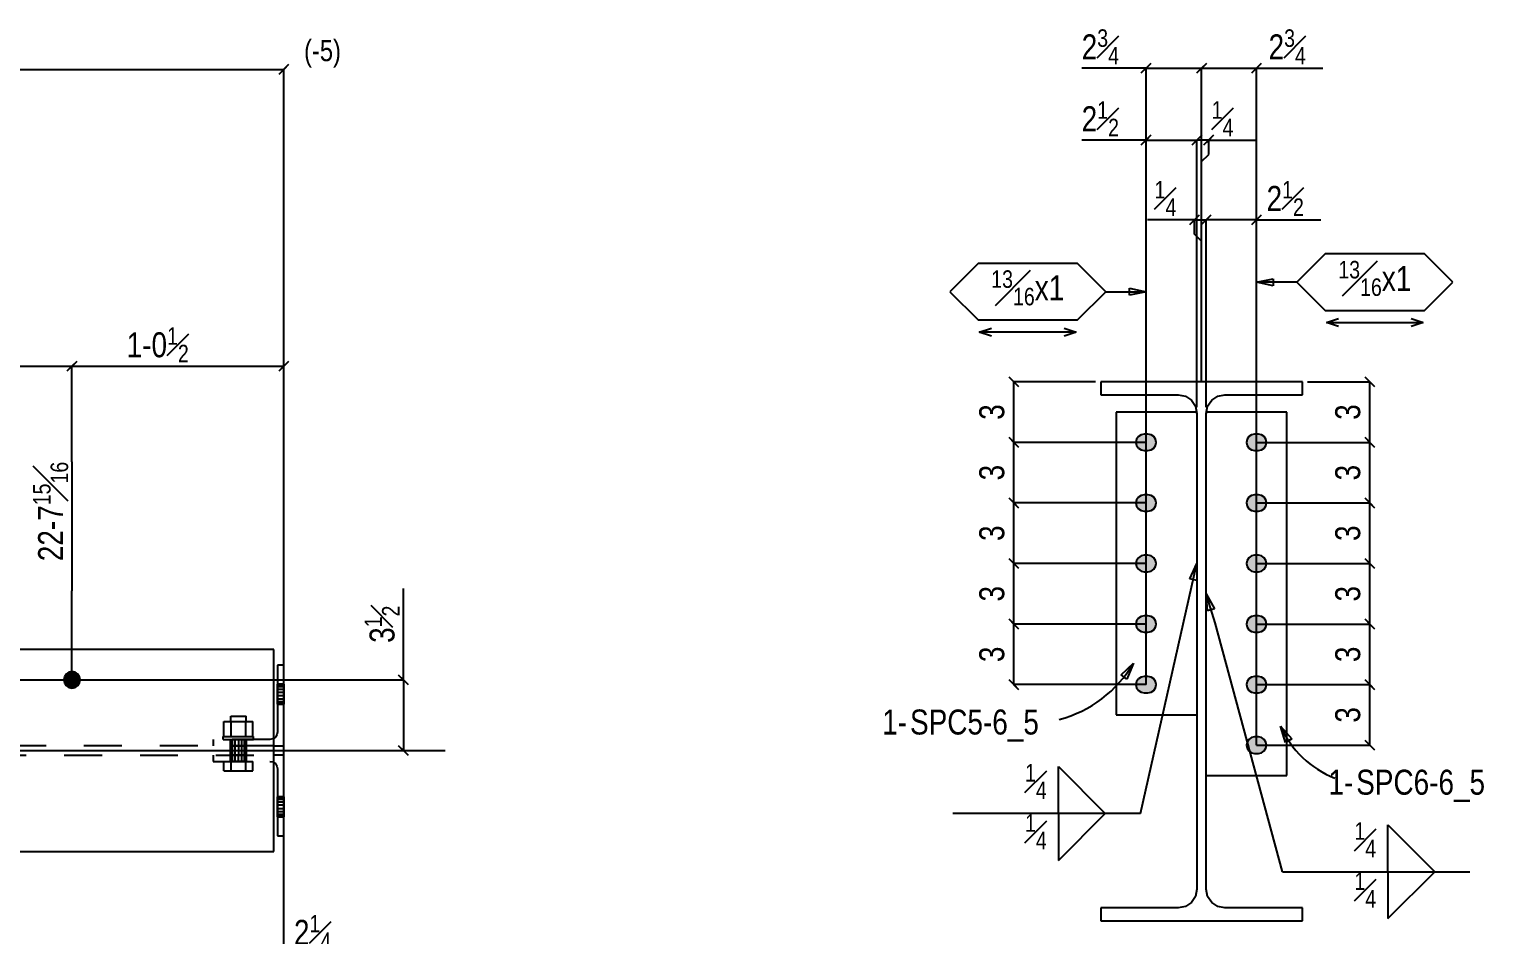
# Model space of a CAD drawing. Extents: x -19 to 172, y -89 to 62.
# Drawn here: x 93.4 to 165.5, y 16.6 to 61.5 of the extents above; entities that cross this region are included whole.
import ezdxf
from ezdxf.enums import TextEntityAlignment as Align

# ---------------------------------------------------------------- set-up
doc = ezdxf.new("R2010")
doc.units = 0
doc.header["$LTSCALE"] = 94.041302
doc.header["$MEASUREMENT"] = 0
doc.linetypes.add('SDS2_5', pattern=[0.04, 0.02, -0.02])
doc.linetypes.add('SDS2_6', pattern=[0.2, 0.1, -0.05, 0, -0.05])
doc.layers.get('0').update_dxf_attribs({"linetype": 'CONTINUOUS'})
for name, color, linetype in [('OUTLINE', 7, 'CONTINUOUS'), ('SYSTEM_ANNOTATION', 7, 'CONTINUOUS'), ('USER_ADJUSTED', 7, 'CONTINUOUS'), ('USER_ANNOTATION', 7, 'CONTINUOUS')]:
    doc.layers.add(name, color=color, linetype=linetype)
doc.styles.add('ARIAL', font='arial.ttf', dxfattribs={"width": 0.8, "height": 0.2})

msp = doc.modelspace()

# ---------------------------------------------------------------- hatches: boundary and pattern name
for points in [[(148.816, 40.594), (148.971, 40.625), (149.103, 40.713), (149.191, 40.845), (149.222, 41.001), (149.191, 41.156), (149.103, 41.288), (148.971, 41.376), (148.816, 41.407), (148.628, 41.407), (148.473, 41.376), (148.341, 41.288), (148.253, 41.156), (148.222, 41.001), (148.253, 40.845), (148.341, 40.713), (148.473, 40.625), (148.628, 40.594), (148.816, 40.594)], [(154.286, 40.594), (154.441, 40.625), (154.573, 40.713), (154.661, 40.845), (154.692, 41.001), (154.661, 41.156), (154.573, 41.288), (154.441, 41.376), (154.286, 41.407), (154.098, 41.407), (153.943, 41.376), (153.811, 41.288), (153.723, 41.156), (153.692, 41.001), (153.723, 40.845), (153.811, 40.713), (153.943, 40.625), (154.098, 40.594), (154.286, 40.594)], [(148.816, 37.594), (148.971, 37.625), (149.103, 37.713), (149.191, 37.845), (149.222, 38.001), (149.191, 38.156), (149.103, 38.288), (148.971, 38.376), (148.816, 38.407), (148.628, 38.407), (148.473, 38.376), (148.341, 38.288), (148.253, 38.156), (148.222, 38.001), (148.253, 37.845), (148.341, 37.713), (148.473, 37.625), (148.628, 37.594), (148.816, 37.594)], [(154.286, 37.594), (154.441, 37.625), (154.573, 37.713), (154.661, 37.845), (154.692, 38.001), (154.661, 38.156), (154.573, 38.288), (154.441, 38.376), (154.286, 38.407), (154.098, 38.407), (153.943, 38.376), (153.811, 38.288), (153.723, 38.156), (153.692, 38.001), (153.723, 37.845), (153.811, 37.713), (153.943, 37.625), (154.098, 37.594), (154.286, 37.594)], [(148.816, 34.594), (148.971, 34.625), (149.103, 34.713), (149.191, 34.845), (149.222, 35.001), (149.191, 35.156), (149.103, 35.288), (148.971, 35.376), (148.816, 35.407), (148.628, 35.407), (148.473, 35.376), (148.341, 35.288), (148.253, 35.156), (148.222, 35.001), (148.253, 34.845), (148.341, 34.713), (148.473, 34.625), (148.628, 34.594), (148.816, 34.594)], [(154.286, 34.594), (154.441, 34.625), (154.573, 34.713), (154.661, 34.845), (154.692, 35.001), (154.661, 35.156), (154.573, 35.288), (154.441, 35.376), (154.286, 35.407), (154.098, 35.407), (153.943, 35.376), (153.811, 35.288), (153.723, 35.156), (153.692, 35.001), (153.723, 34.845), (153.811, 34.713), (153.943, 34.625), (154.098, 34.594), (154.286, 34.594)], [(148.816, 31.594), (148.971, 31.625), (149.103, 31.713), (149.191, 31.845), (149.222, 32.001), (149.191, 32.156), (149.103, 32.288), (148.971, 32.376), (148.816, 32.407), (148.628, 32.407), (148.473, 32.376), (148.341, 32.288), (148.253, 32.156), (148.222, 32.001), (148.253, 31.845), (148.341, 31.713), (148.473, 31.625), (148.628, 31.594), (148.816, 31.594)], [(154.286, 31.594), (154.441, 31.625), (154.573, 31.713), (154.661, 31.845), (154.692, 32.001), (154.661, 32.156), (154.573, 32.288), (154.441, 32.376), (154.286, 32.407), (154.098, 32.407), (153.943, 32.376), (153.811, 32.288), (153.723, 32.156), (153.692, 32.001), (153.723, 31.845), (153.811, 31.713), (153.943, 31.625), (154.098, 31.594), (154.286, 31.594)], [(95.5, 29.645), (95.345, 29.614), (95.213, 29.526), (95.125, 29.394), (95.094, 29.239), (95.125, 29.083), (95.213, 28.951), (95.345, 28.863), (95.5, 28.832), (95.655, 28.863), (95.787, 28.951), (95.875, 29.083), (95.906, 29.239), (95.875, 29.394), (95.787, 29.526), (95.655, 29.614), (95.5, 29.645)], [(148.816, 28.594), (148.971, 28.625), (149.103, 28.713), (149.191, 28.845), (149.222, 29.001), (149.191, 29.156), (149.103, 29.288), (148.971, 29.376), (148.816, 29.407), (148.628, 29.407), (148.473, 29.376), (148.341, 29.288), (148.253, 29.156), (148.222, 29.001), (148.253, 28.845), (148.341, 28.713), (148.473, 28.625), (148.628, 28.594), (148.816, 28.594)], [(154.286, 28.594), (154.441, 28.625), (154.573, 28.713), (154.661, 28.845), (154.692, 29.001), (154.661, 29.156), (154.573, 29.288), (154.441, 29.376), (154.286, 29.407), (154.098, 29.407), (153.943, 29.376), (153.811, 29.288), (153.723, 29.156), (153.692, 29.001), (153.723, 28.845), (153.811, 28.713), (153.943, 28.625), (154.098, 28.594), (154.286, 28.594)], [(154.286, 25.594), (154.441, 25.625), (154.573, 25.713), (154.661, 25.845), (154.692, 26.001), (154.661, 26.156), (154.573, 26.288), (154.441, 26.376), (154.286, 26.407), (154.098, 26.407), (153.943, 26.376), (153.811, 26.288), (153.723, 26.156), (153.692, 26.001), (153.723, 25.845), (153.811, 25.713), (153.943, 25.625), (154.098, 25.594), (154.286, 25.594)]]:
    msp.add_hatch(color=3).paths.add_polyline_path(points, flags=16)

# ---------------------------------------------------------------- linework, layer by layer
at = {"layer": 'OUTLINE', "color": 2, "linetype": 'CONTINUOUS'}
for p, q in [((156.472, 44.001), (146.472, 44.001)), ((146.472, 44.001), (146.472, 43.361)), ((156.472, 43.361), (156.472, 44.001)), ((146.472, 43.361), (150.32, 43.361)), ((150.32, 43.361), (150.673, 43.29)), ((150.673, 43.29), (150.972, 43.09)), ((151.972, 43.09), (152.272, 43.29)), ((152.272, 43.29), (152.625, 43.361)), ((152.625, 43.361), (156.472, 43.361)), ((150.972, 43.09), (151.172, 42.791)), ((151.172, 42.791), (151.242, 42.438)), ((151.702, 42.438), (151.772, 42.791)), ((151.772, 42.791), (151.972, 43.09)), ((147.242, 42.501), (147.242, 27.501)), ((151.23, 42.501), (147.242, 42.501)), ((151.242, 42.438), (151.242, 18.863)), ((151.702, 18.863), (151.702, 42.438)), ((155.702, 42.501), (151.715, 42.501)), ((155.702, 24.501), (155.702, 42.501)), ((105.5, 30.739), (5.562, 30.739)), ((105.5, 20.739), (105.5, 30.739)), ((106, 29.969), (105.688, 29.969)), ((105.688, 29.969), (105.688, 26.656)), ((106, 25.969), (106, 29.969)), ((105.688, 29.031), (105.683, 29.031)), ((106.005, 29.031), (106, 29.031)), ((105.683, 28.031), (105.688, 28.031)), ((106, 28.031), (106.005, 28.031)), ((147.242, 27.501), (151.242, 27.501)), ((103.344, 26.286), (103.344, 26.281)), ((103.344, 25.974), (103.344, 25.969)), ((103.344, 25.969), (103.344, 25.964)), ((104.156, 26.281), (104.156, 26.286)), ((104.156, 25.969), (104.156, 25.974)), ((104.156, 25.964), (104.156, 25.969)), ((105.578, 26.391), (105.5, 26.339)), ((105.5, 25.969), (106, 25.969)), ((105.659, 26.513), (105.578, 26.391)), ((105.688, 26.656), (105.659, 26.513)), ((103.344, 25.514), (103.344, 25.509)), ((103.344, 25.509), (103.344, 25.504)), ((104.156, 25.509), (104.156, 25.514)), ((104.156, 25.504), (104.156, 25.509)), ((106, 25.509), (105.5, 25.509)), ((106, 21.509), (106, 25.509)), ((103.344, 25.196), (103.344, 25.191)), ((104.156, 25.191), (104.156, 25.196)), ((105.5, 25.138), (105.578, 25.086)), ((105.578, 25.086), (105.659, 24.965)), ((105.659, 24.965), (105.688, 24.821)), ((105.688, 24.821), (105.688, 21.509)), ((151.702, 24.501), (155.702, 24.501)), ((105.688, 23.446), (105.683, 23.446)), ((106.005, 23.446), (106, 23.446)), ((105.683, 22.446), (105.688, 22.446)), ((106, 22.446), (106.005, 22.446)), ((105.688, 21.509), (106, 21.509)), ((5.562, 20.739), (105.5, 20.739)), ((151.242, 18.863), (151.172, 18.51)), ((151.772, 18.51), (151.702, 18.863)), ((150.972, 18.211), (150.673, 18.011)), ((151.172, 18.51), (150.972, 18.211)), ((151.972, 18.211), (151.772, 18.51)), ((152.272, 18.011), (151.972, 18.211)), ((150.32, 17.941), (146.472, 17.941)), ((146.472, 17.941), (146.472, 17.301)), ((146.472, 17.301), (156.472, 17.301)), ((150.673, 18.011), (150.32, 17.941)), ((152.625, 17.941), (152.272, 18.011)), ((156.472, 17.941), (152.625, 17.941)), ((156.472, 17.301), (156.472, 17.941))]:
    msp.add_line(p, q, dxfattribs=at)
at = {"layer": 'OUTLINE', "color": 1, "linetype": 'SDS2_5'}
for p, q in [((151.242, 42.501), (151.23, 42.501)), ((151.242, 42.438), (151.242, 42.501)), ((151.702, 42.501), (151.702, 42.438)), ((151.715, 42.501), (151.702, 42.501)), ((105.683, 29), (105.683, 29.031)), ((105.683, 29), (105.688, 29)), ((105.683, 28.912), (105.683, 29)), ((105.683, 28.912), (105.688, 28.912)), ((105.683, 28.78), (105.683, 28.912)), ((106, 29.031), (105.688, 29.031)), ((105.688, 29), (106, 29)), ((105.688, 28.912), (106, 28.912)), ((106, 29), (106.005, 29)), ((106, 28.912), (106.005, 28.912)), ((106.005, 29.031), (106.005, 29)), ((106.005, 29), (106.005, 28.912)), ((106.005, 28.912), (106.005, 28.78)), ((105.683, 28.78), (105.688, 28.78)), ((105.683, 28.625), (105.683, 28.78)), ((105.683, 28.625), (105.688, 28.625)), ((105.683, 28.437), (105.683, 28.625)), ((105.683, 28.282), (105.683, 28.437)), ((105.688, 28.437), (105.683, 28.437)), ((105.688, 28.282), (105.683, 28.282)), ((105.683, 28.15), (105.683, 28.282)), ((105.688, 28.15), (105.683, 28.15)), ((105.683, 28.062), (105.683, 28.15)), ((105.688, 28.78), (106, 28.78)), ((105.688, 28.625), (106, 28.625)), ((106, 28.437), (105.688, 28.437)), ((106, 28.282), (105.688, 28.282)), ((106, 28.15), (105.688, 28.15)), ((106, 28.78), (106.005, 28.78)), ((106, 28.625), (106.005, 28.625)), ((106.005, 28.437), (106, 28.437)), ((106.005, 28.282), (106, 28.282)), ((106.005, 28.15), (106, 28.15)), ((106.005, 28.78), (106.005, 28.625)), ((106.005, 28.625), (106.005, 28.437)), ((106.005, 28.437), (106.005, 28.282)), ((106.005, 28.282), (106.005, 28.15)), ((106.005, 28.15), (106.005, 28.062)), ((103.375, 27.173), (103.375, 27.446)), ((103.375, 27.446), (103.422, 27.446)), ((103.422, 27.446), (103.562, 27.446)), ((103.562, 27.446), (103.75, 27.446)), ((103.75, 27.446), (103.938, 27.446)), ((103.938, 27.446), (104.078, 27.446)), ((104.078, 27.446), (104.125, 27.446)), ((104.125, 27.173), (104.125, 27.446)), ((105.688, 28.062), (105.683, 28.062)), ((105.683, 28.031), (105.683, 28.062)), ((106, 28.062), (105.688, 28.062)), ((105.688, 28.031), (106, 28.031)), ((106.005, 28.062), (106, 28.062)), ((106.005, 28.062), (106.005, 28.031)), ((103.031, 26.438), (103.031, 27.173)), ((103.031, 27.173), (103.391, 27.173)), ((103.375, 27.173), (103.422, 27.173)), ((103.375, 27.173), (103.422, 27.173)), ((103.391, 26.438), (103.391, 27.173)), ((103.391, 26.438), (103.391, 27.173)), ((103.391, 26.438), (103.391, 27.173)), ((103.391, 27.173), (104.109, 27.173)), ((103.422, 27.173), (103.562, 27.173)), ((103.422, 27.173), (103.562, 27.173)), ((103.562, 27.173), (103.75, 27.173)), ((103.562, 27.173), (103.75, 27.173)), ((103.75, 27.173), (103.938, 27.173)), ((103.75, 27.173), (103.938, 27.173)), ((103.938, 27.173), (104.078, 27.173)), ((103.938, 27.173), (104.078, 27.173)), ((104.078, 27.173), (104.125, 27.173)), ((104.078, 27.173), (104.125, 27.173)), ((104.109, 26.438), (104.109, 27.173)), ((104.109, 26.438), (104.109, 27.173)), ((104.109, 26.438), (104.109, 27.173)), ((104.109, 27.173), (104.469, 27.173)), ((104.469, 26.438), (104.469, 27.173)), ((105.5, 25.969), (84.59, 25.969)), ((105.312, 26.281), (102.5, 26.281)), ((102.5, 26.281), (102.5, 25.969)), ((103, 26.282), (103, 26.438)), ((103, 26.438), (103.055, 26.438)), ((103, 26.282), (103.055, 26.282)), ((103.031, 26.438), (103.391, 26.438)), ((103.031, 26.438), (103.391, 26.438)), ((103.055, 26.438), (103.219, 26.438)), ((103.055, 26.282), (103.219, 26.282)), ((103.219, 26.438), (103.461, 26.438)), ((103.219, 26.282), (103.461, 26.282)), ((103.344, 26.286), (103.375, 26.286)), ((103.344, 26.281), (103.344, 25.969)), ((103.344, 25.974), (103.375, 25.974)), ((103.344, 25.969), (103.344, 25.509)), ((103.375, 25.964), (103.344, 25.964)), ((103.375, 26.281), (103.375, 26.286)), ((103.375, 26.286), (103.463, 26.286)), ((103.375, 25.196), (103.375, 26.282)), ((103.375, 25.196), (103.375, 26.282)), ((103.375, 26.282), (103.422, 26.282)), ((103.375, 26.282), (103.422, 26.282)), ((103.375, 25.969), (103.375, 26.281)), ((103.375, 25.969), (103.375, 25.974)), ((103.375, 25.974), (103.463, 25.974)), ((103.375, 25.509), (103.375, 25.969)), ((103.375, 25.964), (103.375, 25.969)), ((103.463, 25.964), (103.375, 25.964)), ((103.391, 26.438), (104.109, 26.438)), ((103.391, 26.438), (104.109, 26.438)), ((103.422, 26.282), (103.562, 26.282)), ((103.422, 26.282), (103.562, 26.282)), ((103.461, 26.438), (103.75, 26.438)), ((103.461, 26.282), (103.75, 26.282)), ((103.463, 26.281), (103.463, 26.286)), ((103.463, 26.286), (103.595, 26.286)), ((103.463, 25.969), (103.463, 26.281)), ((103.463, 25.969), (103.463, 25.974)), ((103.463, 25.974), (103.595, 25.974)), ((103.463, 25.509), (103.463, 25.969)), ((103.463, 25.964), (103.463, 25.969)), ((103.595, 25.964), (103.463, 25.964)), ((103.562, 26.282), (103.75, 26.282)), ((103.562, 26.282), (103.75, 26.282)), ((103.595, 26.281), (103.595, 26.286)), ((103.595, 26.286), (103.75, 26.286)), ((103.595, 25.969), (103.595, 26.281)), ((103.595, 25.969), (103.595, 25.974)), ((103.595, 25.974), (103.75, 25.974)), ((103.595, 25.509), (103.595, 25.969)), ((103.595, 25.964), (103.595, 25.969)), ((103.75, 25.964), (103.595, 25.964)), ((103.75, 26.438), (104.039, 26.438)), ((103.75, 26.286), (103.75, 26.281)), ((103.75, 26.286), (103.905, 26.286)), ((103.75, 26.282), (103.938, 26.282)), ((103.75, 26.282), (103.938, 26.282)), ((103.75, 26.282), (104.039, 26.282)), ((103.75, 26.281), (103.75, 25.969)), ((103.75, 25.974), (103.75, 25.969)), ((103.75, 25.974), (103.905, 25.974)), ((103.75, 25.969), (103.75, 25.509)), ((103.75, 25.969), (103.75, 25.964)), ((103.905, 25.964), (103.75, 25.964)), ((103.905, 26.286), (104.037, 26.286)), ((103.905, 26.286), (103.905, 26.281)), ((103.905, 26.281), (103.905, 25.969)), ((103.905, 25.974), (104.037, 25.974)), ((103.905, 25.974), (103.905, 25.969)), ((103.905, 25.969), (103.905, 25.509)), ((103.905, 25.969), (103.905, 25.964)), ((104.037, 25.964), (103.905, 25.964)), ((103.938, 26.282), (104.078, 26.282)), ((103.938, 26.282), (104.078, 26.282)), ((104.037, 26.286), (104.125, 26.286)), ((104.037, 26.286), (104.037, 26.281)), ((104.037, 26.281), (104.037, 25.969)), ((104.037, 25.974), (104.125, 25.974)), ((104.037, 25.974), (104.037, 25.969)), ((104.037, 25.969), (104.037, 25.509)), ((104.037, 25.969), (104.037, 25.964)), ((104.125, 25.964), (104.037, 25.964)), ((104.039, 26.438), (104.281, 26.438)), ((104.039, 26.282), (104.281, 26.282)), ((104.078, 26.282), (104.125, 26.282)), ((104.078, 26.282), (104.125, 26.282)), ((104.109, 26.438), (104.469, 26.438)), ((104.109, 26.438), (104.469, 26.438)), ((104.125, 26.286), (104.156, 26.286)), ((104.125, 26.286), (104.125, 26.281)), ((104.125, 25.196), (104.125, 26.282)), ((104.125, 25.196), (104.125, 26.282)), ((104.125, 26.281), (104.125, 25.969)), ((104.125, 25.974), (104.156, 25.974)), ((104.125, 25.974), (104.125, 25.969)), ((104.125, 25.969), (104.125, 25.509)), ((104.125, 25.969), (104.125, 25.964)), ((104.156, 25.964), (104.125, 25.964)), ((104.156, 25.969), (104.156, 26.281)), ((104.156, 25.509), (104.156, 25.969)), ((104.281, 26.438), (104.445, 26.438)), ((104.281, 26.282), (104.445, 26.282)), ((104.445, 26.438), (104.5, 26.438)), ((104.445, 26.282), (104.5, 26.282)), ((104.5, 26.282), (104.5, 26.438)), ((105.456, 26.31), (105.312, 26.281)), ((105.5, 26.339), (105.456, 26.31)), ((83.825, 25.509), (105.5, 25.509)), ((102.5, 25.509), (102.5, 25.196)), ((103.344, 25.514), (103.375, 25.514)), ((103.344, 25.509), (103.344, 25.196)), ((103.375, 25.504), (103.344, 25.504)), ((103.375, 25.509), (103.375, 25.514)), ((103.375, 25.514), (103.463, 25.514)), ((103.375, 25.504), (103.375, 25.509)), ((103.375, 25.196), (103.375, 25.509)), ((103.463, 25.504), (103.375, 25.504)), ((103.463, 25.509), (103.463, 25.514)), ((103.463, 25.514), (103.595, 25.514)), ((103.463, 25.504), (103.463, 25.509)), ((103.463, 25.196), (103.463, 25.509)), ((103.595, 25.504), (103.463, 25.504)), ((103.595, 25.509), (103.595, 25.514)), ((103.595, 25.514), (103.75, 25.514)), ((103.595, 25.504), (103.595, 25.509)), ((103.595, 25.196), (103.595, 25.509)), ((103.75, 25.504), (103.595, 25.504)), ((103.75, 25.509), (103.75, 25.514)), ((103.75, 25.514), (103.905, 25.514)), ((103.75, 25.509), (103.75, 25.504)), ((103.75, 25.196), (103.75, 25.509)), ((103.905, 25.504), (103.75, 25.504)), ((103.905, 25.514), (103.905, 25.509)), ((103.905, 25.514), (104.037, 25.514)), ((103.905, 25.509), (103.905, 25.504)), ((103.905, 25.509), (103.905, 25.196)), ((104.037, 25.504), (103.905, 25.504)), ((104.037, 25.514), (104.037, 25.509)), ((104.037, 25.514), (104.125, 25.514)), ((104.037, 25.509), (104.037, 25.504)), ((104.037, 25.509), (104.037, 25.196)), ((104.125, 25.504), (104.037, 25.504)), ((104.125, 25.514), (104.125, 25.509)), ((104.125, 25.514), (104.156, 25.514)), ((104.125, 25.509), (104.125, 25.504)), ((104.125, 25.509), (104.125, 25.196)), ((104.156, 25.504), (104.125, 25.504)), ((104.156, 25.196), (104.156, 25.509)), ((102.5, 25.196), (105.312, 25.196)), ((103.031, 24.727), (103.031, 25.196)), ((103.031, 25.196), (103.391, 25.196)), ((103.031, 24.727), (103.391, 24.727)), ((103.375, 25.191), (103.344, 25.191)), ((103.375, 25.191), (103.375, 25.196)), ((103.375, 25.196), (103.422, 25.196)), ((103.375, 25.196), (103.422, 25.196)), ((103.463, 25.191), (103.375, 25.191)), ((103.391, 24.727), (103.391, 25.196)), ((103.391, 24.727), (103.391, 25.196)), ((103.391, 24.727), (103.391, 25.196)), ((103.391, 25.196), (104.109, 25.196)), ((103.391, 24.727), (104.109, 24.727)), ((103.422, 25.196), (103.562, 25.196)), ((103.422, 25.196), (103.562, 25.196)), ((103.463, 25.191), (103.463, 25.196)), ((103.595, 25.191), (103.463, 25.191)), ((103.562, 25.196), (103.75, 25.196)), ((103.562, 25.196), (103.75, 25.196)), ((103.595, 25.191), (103.595, 25.196)), ((103.75, 25.191), (103.595, 25.191)), ((103.75, 25.191), (103.75, 25.196)), ((103.75, 25.196), (103.938, 25.196)), ((103.75, 25.196), (103.938, 25.196)), ((103.905, 25.191), (103.75, 25.191)), ((103.905, 25.196), (103.905, 25.191)), ((104.037, 25.191), (103.905, 25.191)), ((103.938, 25.196), (104.078, 25.196)), ((103.938, 25.196), (104.078, 25.196)), ((104.037, 25.196), (104.037, 25.191)), ((104.125, 25.191), (104.037, 25.191)), ((104.078, 25.196), (104.125, 25.196)), ((104.078, 25.196), (104.125, 25.196)), ((104.109, 24.727), (104.109, 25.196)), ((104.109, 24.727), (104.109, 25.196)), ((104.109, 24.727), (104.109, 25.196)), ((104.109, 25.196), (104.469, 25.196)), ((104.109, 24.727), (104.469, 24.727)), ((104.125, 25.196), (104.125, 25.191)), ((104.156, 25.191), (104.125, 25.191)), ((104.469, 24.727), (104.469, 25.196)), ((105.312, 25.196), (105.456, 25.168)), ((105.456, 25.168), (105.5, 25.138)), ((105.683, 23.415), (105.683, 23.446)), ((105.683, 23.415), (105.688, 23.415)), ((105.683, 23.327), (105.683, 23.415)), ((105.683, 23.327), (105.688, 23.327)), ((105.683, 23.195), (105.683, 23.327)), ((105.683, 23.195), (105.688, 23.195)), ((105.683, 23.04), (105.683, 23.195)), ((106, 23.446), (105.688, 23.446)), ((105.688, 23.415), (106, 23.415)), ((105.688, 23.327), (106, 23.327)), ((105.688, 23.195), (106, 23.195)), ((106, 23.415), (106.005, 23.415)), ((106, 23.327), (106.005, 23.327)), ((106, 23.195), (106.005, 23.195)), ((106.005, 23.446), (106.005, 23.415)), ((106.005, 23.415), (106.005, 23.327)), ((106.005, 23.327), (106.005, 23.195)), ((106.005, 23.195), (106.005, 23.04)), ((105.683, 23.04), (105.688, 23.04)), ((105.683, 22.852), (105.683, 23.04)), ((105.683, 22.697), (105.683, 22.852)), ((105.688, 22.852), (105.683, 22.852)), ((105.688, 22.697), (105.683, 22.697)), ((105.683, 22.565), (105.683, 22.697)), ((105.688, 22.565), (105.683, 22.565)), ((105.683, 22.477), (105.683, 22.565)), ((105.688, 22.477), (105.683, 22.477)), ((105.683, 22.446), (105.683, 22.477)), ((105.688, 23.04), (106, 23.04)), ((106, 22.852), (105.688, 22.852)), ((106, 22.697), (105.688, 22.697)), ((106, 22.565), (105.688, 22.565)), ((106, 22.477), (105.688, 22.477)), ((105.688, 22.446), (106, 22.446)), ((106, 23.04), (106.005, 23.04)), ((106.005, 22.852), (106, 22.852)), ((106.005, 22.697), (106, 22.697)), ((106.005, 22.565), (106, 22.565)), ((106.005, 22.477), (106, 22.477)), ((106.005, 23.04), (106.005, 22.852)), ((106.005, 22.852), (106.005, 22.697)), ((106.005, 22.697), (106.005, 22.565)), ((106.005, 22.565), (106.005, 22.477)), ((106.005, 22.477), (106.005, 22.446))]:
    msp.add_line(p, q, dxfattribs=at)
at = {"layer": 'OUTLINE', "color": 1, "linetype": 'CONTINUOUS'}
for p, q in [((103.375, 27.173), (103.375, 27.446)), ((103.375, 27.446), (103.422, 27.446)), ((103.422, 27.446), (103.562, 27.446)), ((103.562, 27.446), (103.75, 27.446)), ((103.75, 27.446), (103.938, 27.446)), ((103.938, 27.446), (104.078, 27.446)), ((104.078, 27.446), (104.125, 27.446)), ((104.125, 27.173), (104.125, 27.446)), ((103.031, 26.438), (103.031, 27.173)), ((103.031, 27.173), (103.391, 27.173)), ((103.391, 26.438), (103.391, 27.173)), ((103.391, 27.173), (104.109, 27.173)), ((104.109, 26.438), (104.109, 27.173)), ((104.109, 27.173), (104.469, 27.173)), ((104.469, 26.438), (104.469, 27.173)), ((103, 26.282), (103, 26.438)), ((103, 26.438), (103.055, 26.438)), ((103, 26.282), (103.055, 26.282)), ((103.055, 26.438), (103.219, 26.438)), ((103.055, 26.282), (103.219, 26.282)), ((103.219, 26.438), (103.461, 26.438)), ((103.219, 26.282), (103.461, 26.282)), ((103.375, 26.282), (103.375, 26.282)), ((103.461, 26.438), (103.75, 26.438)), ((103.461, 26.282), (103.75, 26.282)), ((103.75, 26.438), (104.039, 26.438)), ((103.75, 26.282), (104.039, 26.282)), ((104.039, 26.438), (104.281, 26.438)), ((104.039, 26.282), (104.281, 26.282)), ((104.125, 26.282), (104.125, 26.282)), ((104.281, 26.438), (104.445, 26.438)), ((104.281, 26.282), (104.445, 26.282)), ((104.445, 26.438), (104.5, 26.438)), ((104.445, 26.282), (104.5, 26.282)), ((104.5, 26.282), (104.5, 26.438)), ((103.031, 24.727), (103.031, 25.196)), ((103.031, 25.196), (103.391, 25.196)), ((103.031, 24.727), (103.391, 24.727)), ((103.375, 25.196), (103.375, 25.196)), ((103.391, 24.727), (103.391, 25.196)), ((103.391, 25.196), (104.109, 25.196)), ((103.391, 24.727), (104.109, 24.727)), ((104.109, 24.727), (104.109, 25.196)), ((104.109, 25.196), (104.469, 25.196)), ((104.109, 24.727), (104.469, 24.727)), ((104.125, 25.196), (104.125, 25.196)), ((104.469, 24.727), (104.469, 25.196))]:
    msp.add_line(p, q, dxfattribs=at)
for points in [[(148.816, 40.594), (148.971, 40.625), (149.103, 40.713), (149.191, 40.845), (149.222, 41.001), (149.191, 41.156), (149.103, 41.288), (148.971, 41.376), (148.816, 41.407), (148.628, 41.407), (148.473, 41.376), (148.341, 41.288), (148.253, 41.156), (148.222, 41.001), (148.253, 40.845), (148.341, 40.713), (148.473, 40.625), (148.628, 40.594), (148.816, 40.594)], [(154.286, 40.594), (154.441, 40.625), (154.573, 40.713), (154.661, 40.845), (154.692, 41.001), (154.661, 41.156), (154.573, 41.288), (154.441, 41.376), (154.286, 41.407), (154.098, 41.407), (153.943, 41.376), (153.811, 41.288), (153.723, 41.156), (153.692, 41.001), (153.723, 40.845), (153.811, 40.713), (153.943, 40.625), (154.098, 40.594), (154.286, 40.594)], [(148.816, 37.594), (148.971, 37.625), (149.103, 37.713), (149.191, 37.845), (149.222, 38.001), (149.191, 38.156), (149.103, 38.288), (148.971, 38.376), (148.816, 38.407), (148.628, 38.407), (148.473, 38.376), (148.341, 38.288), (148.253, 38.156), (148.222, 38.001), (148.253, 37.845), (148.341, 37.713), (148.473, 37.625), (148.628, 37.594), (148.816, 37.594)], [(154.286, 37.594), (154.441, 37.625), (154.573, 37.713), (154.661, 37.845), (154.692, 38.001), (154.661, 38.156), (154.573, 38.288), (154.441, 38.376), (154.286, 38.407), (154.098, 38.407), (153.943, 38.376), (153.811, 38.288), (153.723, 38.156), (153.692, 38.001), (153.723, 37.845), (153.811, 37.713), (153.943, 37.625), (154.098, 37.594), (154.286, 37.594)], [(148.816, 34.594), (148.971, 34.625), (149.103, 34.713), (149.191, 34.845), (149.222, 35.001), (149.191, 35.156), (149.103, 35.288), (148.971, 35.376), (148.816, 35.407), (148.628, 35.407), (148.473, 35.376), (148.341, 35.288), (148.253, 35.156), (148.222, 35.001), (148.253, 34.845), (148.341, 34.713), (148.473, 34.625), (148.628, 34.594), (148.816, 34.594)], [(154.286, 34.594), (154.441, 34.625), (154.573, 34.713), (154.661, 34.845), (154.692, 35.001), (154.661, 35.156), (154.573, 35.288), (154.441, 35.376), (154.286, 35.407), (154.098, 35.407), (153.943, 35.376), (153.811, 35.288), (153.723, 35.156), (153.692, 35.001), (153.723, 34.845), (153.811, 34.713), (153.943, 34.625), (154.098, 34.594), (154.286, 34.594)], [(148.816, 31.594), (148.971, 31.625), (149.103, 31.713), (149.191, 31.845), (149.222, 32.001), (149.191, 32.156), (149.103, 32.288), (148.971, 32.376), (148.816, 32.407), (148.628, 32.407), (148.473, 32.376), (148.341, 32.288), (148.253, 32.156), (148.222, 32.001), (148.253, 31.845), (148.341, 31.713), (148.473, 31.625), (148.628, 31.594), (148.816, 31.594)], [(154.286, 31.594), (154.441, 31.625), (154.573, 31.713), (154.661, 31.845), (154.692, 32.001), (154.661, 32.156), (154.573, 32.288), (154.441, 32.376), (154.286, 32.407), (154.098, 32.407), (153.943, 32.376), (153.811, 32.288), (153.723, 32.156), (153.692, 32.001), (153.723, 31.845), (153.811, 31.713), (153.943, 31.625), (154.098, 31.594), (154.286, 31.594)], [(95.5, 29.645), (95.345, 29.614), (95.213, 29.526), (95.125, 29.394), (95.094, 29.239), (95.125, 29.083), (95.213, 28.951), (95.345, 28.863), (95.5, 28.832), (95.655, 28.863), (95.787, 28.951), (95.875, 29.083), (95.906, 29.239), (95.875, 29.394), (95.787, 29.526), (95.655, 29.614), (95.5, 29.645)], [(148.816, 28.594), (148.971, 28.625), (149.103, 28.713), (149.191, 28.845), (149.222, 29.001), (149.191, 29.156), (149.103, 29.288), (148.971, 29.376), (148.816, 29.407), (148.628, 29.407), (148.473, 29.376), (148.341, 29.288), (148.253, 29.156), (148.222, 29.001), (148.253, 28.845), (148.341, 28.713), (148.473, 28.625), (148.628, 28.594), (148.816, 28.594)], [(154.286, 28.594), (154.441, 28.625), (154.573, 28.713), (154.661, 28.845), (154.692, 29.001), (154.661, 29.156), (154.573, 29.288), (154.441, 29.376), (154.286, 29.407), (154.098, 29.407), (153.943, 29.376), (153.811, 29.288), (153.723, 29.156), (153.692, 29.001), (153.723, 28.845), (153.811, 28.713), (153.943, 28.625), (154.098, 28.594), (154.286, 28.594)], [(154.286, 25.594), (154.441, 25.625), (154.573, 25.713), (154.661, 25.845), (154.692, 26.001), (154.661, 26.156), (154.573, 26.288), (154.441, 26.376), (154.286, 26.407), (154.098, 26.407), (153.943, 26.376), (153.811, 26.288), (153.723, 26.156), (153.692, 26.001), (153.723, 25.845), (153.811, 25.713), (153.943, 25.625), (154.098, 25.594), (154.286, 25.594)]]:
    msp.add_lwpolyline(points, close=True, dxfattribs=at)
at = {"layer": 'SYSTEM_ANNOTATION', "color": 1, "linetype": 'CONTINUOUS'}
for p, q in [((5.062, 59.477), (106, 59.477)), ((105.764, 59.241), (106.236, 59.713)), ((106, 59.477), (105.764, 59.241)), ((106.236, 59.713), (106, 59.477)), ((106, -3), (106, 59.477)), ((148.722, 59.533), (145.532, 59.533)), ((148.486, 59.297), (148.958, 59.769)), ((148.722, 59.533), (148.486, 59.297)), ((148.958, 59.769), (148.722, 59.533)), ((148.722, 29.001), (148.722, 59.533)), ((148.722, 59.533), (151.472, 59.533)), ((151.236, 59.297), (151.708, 59.769)), ((151.236, 59.297), (151.708, 59.769)), ((151.472, 59.533), (151.236, 59.297)), ((151.472, 59.533), (151.236, 59.297)), ((151.708, 59.769), (151.472, 59.533)), ((151.708, 59.769), (151.472, 59.533)), ((151.472, 44.001), (151.472, 59.533)), ((151.472, 59.533), (154.192, 59.533)), ((151.472, 44.001), (151.472, 59.533)), ((153.956, 59.297), (154.428, 59.769)), ((154.192, 59.533), (153.956, 59.297)), ((154.428, 59.769), (154.192, 59.533)), ((154.192, 59.533), (157.483, 59.533)), ((154.192, 26.001), (154.192, 59.533)), ((148.722, 55.973), (145.532, 55.973)), ((148.486, 55.737), (148.958, 56.209)), ((148.722, 55.973), (148.486, 55.737)), ((148.958, 56.209), (148.722, 55.973)), ((148.722, 29.001), (148.722, 55.973)), ((148.722, 55.973), (151.242, 55.973)), ((151.006, 55.737), (151.478, 56.209)), ((151.478, 56.209), (151.006, 55.737)), ((151.242, 55.973), (151.006, 55.737)), ((151.006, 55.737), (151.242, 55.973)), ((151.478, 56.209), (151.242, 55.973)), ((151.242, 55.973), (151.478, 56.209)), ((151.242, 42.751), (151.242, 55.973)), ((151.827, 55.973), (151.242, 55.973)), ((151.242, 55.973), (151.242, 55.973)), ((151.242, 42.751), (151.242, 55.973)), ((152.063, 56.209), (151.59, 55.737)), ((151.59, 55.737), (151.827, 55.973)), ((151.827, 55.973), (152.063, 56.209)), ((151.827, 55.264), (151.827, 55.973)), ((151.827, 55.973), (154.156, 55.973)), ((151.472, 54.91), (151.827, 55.264)), ((151.472, 44.001), (151.472, 54.91)), ((151.118, 52.026), (148.788, 52.026)), ((150.882, 51.79), (151.354, 52.262)), ((151.118, 52.026), (150.882, 51.79)), ((151.354, 52.262), (151.118, 52.026)), ((151.118, 51.317), (151.118, 52.026)), ((151.118, 52.026), (151.702, 52.026)), ((151.466, 51.79), (151.938, 52.262)), ((151.938, 52.262), (151.466, 51.79)), ((151.702, 52.026), (151.466, 51.79)), ((151.466, 51.79), (151.702, 52.026)), ((151.938, 52.262), (151.702, 52.026)), ((151.702, 52.026), (151.938, 52.262)), ((151.702, 52.026), (151.702, 52.026)), ((151.702, 42.751), (151.702, 52.026)), ((154.192, 52.026), (151.702, 52.026)), ((151.702, 42.751), (151.702, 52.026)), ((154.428, 52.262), (153.956, 51.79)), ((153.956, 51.79), (154.192, 52.026)), ((154.192, 52.026), (154.428, 52.262)), ((154.192, 26.001), (154.192, 52.026)), ((154.192, 52.026), (157.383, 52.026)), ((151.472, 50.963), (151.118, 51.317)), ((151.472, 44.001), (151.472, 50.963)), ((111.922, 29.239), (111.922, 33.758)), ((152.138, 32.065), (151.702, 33.501)), ((151.702, 33.501), (151.702, 33.501)), ((151.702, 33.501), (152.112, 32.761)), ((151.773, 32.658), (151.702, 33.501)), ((152.112, 32.761), (151.773, 32.658)), ((155.475, 19.734), (152.138, 32.065)), ((152.138, 32.065), (152.138, 32.065)), ((15.562, 29.239), (111.922, 29.239)), ((111.922, 29.239), (111.685, 29.475)), ((111.685, 29.475), (112.158, 29.002)), ((112.158, 29.002), (111.922, 29.239)), ((111.922, 29.239), (111.922, 25.739)), ((155.389, 26.95), (155.389, 26.95)), ((155.389, 26.95), (155.939, 26.308)), ((155.628, 26.139), (155.389, 26.95)), ((111.922, 25.739), (111.685, 25.975)), ((111.685, 25.975), (112.158, 25.502)), ((155.939, 26.308), (155.628, 26.139)), ((95.5, 25.739), (111.922, 25.739)), ((112.158, 25.502), (111.922, 25.739))]:
    msp.add_line(p, q, dxfattribs=at)
at = {"layer": 'SYSTEM_ANNOTATION', "color": 1, "linetype": 'SDS2_6'}
msp.add_line((-4, 25.739), (114, 25.739), dxfattribs=at)
at = {"layer": 'SYSTEM_ANNOTATION', "color": 1, "linetype": 'CONTINUOUS'}
msp.add_arc((159.843, 28.899), 4.862, 203.6381, 248.6381, dxfattribs=at)
at = {"layer": 'USER_ADJUSTED', "color": 1, "linetype": 'CONTINUOUS'}
for p, q in [((140.394, 49.864), (138.994, 48.464)), ((145.322, 49.864), (140.394, 49.864)), ((146.722, 48.464), (145.322, 49.864)), ((157.592, 50.332), (156.192, 48.932)), ((162.521, 50.332), (157.592, 50.332)), ((163.921, 48.932), (162.521, 50.332)), ((154.192, 48.932), (155.019, 49.109)), ((155.019, 49.109), (155.019, 48.754)), ((138.994, 48.464), (140.394, 47.064)), ((145.322, 47.064), (146.722, 48.464)), ((146.722, 48.464), (148.722, 48.464)), ((147.895, 48.287), (147.895, 48.641)), ((147.895, 48.641), (148.722, 48.464)), ((148.722, 48.464), (147.895, 48.287)), ((148.722, 48.464), (148.722, 48.464)), ((156.192, 48.932), (154.192, 48.932)), ((154.192, 48.932), (154.192, 48.932)), ((155.019, 48.754), (154.192, 48.932)), ((156.192, 48.932), (157.592, 47.532)), ((162.521, 47.532), (163.921, 48.932)), ((140.394, 47.064), (145.322, 47.064)), ((157.592, 47.532), (162.521, 47.532)), ((157.656, 46.932), (158.256, 47.132)), ((158.256, 46.732), (157.656, 46.932)), ((157.656, 46.932), (162.456, 46.932)), ((161.856, 47.132), (162.456, 46.932)), ((162.456, 46.932), (161.856, 46.732)), ((140.458, 46.464), (141.058, 46.664)), ((145.258, 46.464), (140.458, 46.464)), ((141.058, 46.264), (140.458, 46.464)), ((144.658, 46.664), (145.258, 46.464)), ((145.258, 46.464), (144.658, 46.264)), ((15.562, 44.777), (95.5, 44.777)), ((95.264, 44.54), (95.736, 45.013)), ((95.264, 44.54), (95.736, 45.013)), ((95.5, 44.777), (95.264, 44.54)), ((95.5, 44.777), (95.264, 44.54)), ((95.736, 45.013), (95.5, 44.777)), ((95.736, 45.013), (95.5, 44.777)), ((95.5, 40.039), (95.5, 44.777)), ((95.5, 40.039), (95.5, 44.777)), ((95.5, 44.777), (106, 44.777)), ((105.764, 44.54), (106.236, 45.013)), ((106, 44.777), (105.764, 44.54)), ((106.236, 45.013), (106, 44.777)), ((106, 26.219), (106, 44.777)), ((95.5, 40.039), (95.5, 40.039)), ((95.5, 40.039), (95.5, 33.646)), ((148.443, 22.618), (151.242, 35.001)), ((150.887, 34.233), (151.242, 35.001)), ((151.242, 35.001), (151.233, 34.155)), ((151.242, 35.001), (151.242, 35.001)), ((151.233, 34.155), (150.887, 34.233)), ((95.5, 29.239), (95.5, 33.646)), ((95.5, 29.239), (95.5, 33.646)), ((95.5, 29.239), (95.5, 33.646)), ((147.482, 29.479), (148.094, 30.063)), ((148.094, 30.063), (147.775, 29.279)), ((148.094, 30.063), (148.094, 30.063)), ((147.775, 29.279), (147.482, 29.479)), ((144.379, 22.618), (144.379, 24.941)), ((144.379, 24.941), (146.701, 22.618)), ((148.443, 22.618), (139.153, 22.618)), ((144.379, 22.618), (144.379, 20.296)), ((144.379, 20.296), (146.701, 22.618)), ((160.7, 19.734), (160.7, 22.057)), ((160.7, 22.057), (163.023, 19.734)), ((155.475, 19.734), (164.765, 19.734)), ((160.7, 19.734), (160.7, 17.412)), ((160.7, 17.412), (163.023, 19.734))]:
    msp.add_line(p, q, dxfattribs=at)
msp.add_arc((142.892, 33.106), 6.027, 284.67067, 329.67067, dxfattribs=at)
at = {"layer": 'USER_ANNOTATION', "color": 1, "linetype": 'CONTINUOUS'}
for p, q in [((142.408, 43.764), (141.935, 44.237)), ((141.935, 44.237), (142.172, 44.001)), ((142.172, 41.001), (142.172, 44.001)), ((142.172, 44.001), (142.408, 43.764)), ((146.222, 44.001), (142.172, 44.001)), ((156.722, 44.001), (159.808, 44.001)), ((160.044, 43.764), (159.572, 44.237)), ((159.572, 44.237), (159.808, 44.001)), ((159.808, 41.001), (159.808, 44.001)), ((159.808, 44.001), (160.044, 43.764)), ((142.408, 40.764), (141.935, 41.237)), ((141.935, 41.237), (142.172, 41.001)), ((142.408, 40.764), (141.935, 41.237)), ((141.935, 41.237), (142.172, 41.001)), ((160.044, 40.764), (159.572, 41.237)), ((159.572, 41.237), (159.808, 41.001)), ((160.044, 40.764), (159.572, 41.237)), ((159.572, 41.237), (159.808, 41.001)), ((142.172, 38.001), (142.172, 41.001)), ((142.172, 41.001), (142.408, 40.764)), ((148.722, 41.001), (142.172, 41.001)), ((148.722, 41.001), (142.172, 41.001)), ((142.172, 41.001), (142.408, 40.764)), ((154.192, 41.001), (159.808, 41.001)), ((154.192, 41.001), (159.808, 41.001)), ((159.808, 38.001), (159.808, 41.001)), ((159.808, 41.001), (160.044, 40.764)), ((159.808, 41.001), (160.044, 40.764)), ((142.408, 37.764), (141.935, 38.237)), ((141.935, 38.237), (142.172, 38.001)), ((142.408, 37.764), (141.935, 38.237)), ((141.935, 38.237), (142.172, 38.001)), ((160.044, 37.764), (159.572, 38.237)), ((159.572, 38.237), (159.808, 38.001)), ((160.044, 37.764), (159.572, 38.237)), ((159.572, 38.237), (159.808, 38.001)), ((142.172, 35.001), (142.172, 38.001)), ((142.172, 38.001), (142.408, 37.764)), ((148.722, 38.001), (142.172, 38.001)), ((148.722, 38.001), (142.172, 38.001)), ((142.172, 38.001), (142.408, 37.764)), ((154.192, 38.001), (159.808, 38.001)), ((154.192, 38.001), (159.808, 38.001)), ((159.808, 35.001), (159.808, 38.001)), ((159.808, 38.001), (160.044, 37.764)), ((159.808, 38.001), (160.044, 37.764)), ((142.408, 34.764), (141.935, 35.237)), ((141.935, 35.237), (142.172, 35.001)), ((142.408, 34.764), (141.935, 35.237)), ((141.935, 35.237), (142.172, 35.001)), ((142.172, 32.001), (142.172, 35.001)), ((142.172, 35.001), (142.408, 34.764)), ((148.722, 35.001), (142.172, 35.001)), ((148.722, 35.001), (142.172, 35.001)), ((142.172, 35.001), (142.408, 34.764)), ((154.192, 35.001), (159.808, 35.001)), ((154.192, 35.001), (159.808, 35.001)), ((160.044, 34.764), (159.572, 35.237)), ((159.572, 35.237), (159.808, 35.001)), ((160.044, 34.764), (159.572, 35.237)), ((159.572, 35.237), (159.808, 35.001)), ((159.808, 32.001), (159.808, 35.001)), ((159.808, 35.001), (160.044, 34.764)), ((159.808, 35.001), (160.044, 34.764)), ((142.408, 31.764), (141.935, 32.237)), ((141.935, 32.237), (142.172, 32.001)), ((142.408, 31.764), (141.935, 32.237)), ((141.935, 32.237), (142.172, 32.001)), ((142.172, 29.001), (142.172, 32.001)), ((142.172, 32.001), (142.408, 31.764)), ((148.722, 32.001), (142.172, 32.001)), ((148.722, 32.001), (142.172, 32.001)), ((142.172, 32.001), (142.408, 31.764)), ((154.192, 32.001), (159.808, 32.001)), ((154.192, 32.001), (159.808, 32.001)), ((160.044, 31.764), (159.572, 32.237)), ((159.572, 32.237), (159.808, 32.001)), ((160.044, 31.764), (159.572, 32.237)), ((159.572, 32.237), (159.808, 32.001)), ((159.808, 29.001), (159.808, 32.001)), ((159.808, 32.001), (160.044, 31.764)), ((159.808, 32.001), (160.044, 31.764)), ((142.408, 28.764), (141.935, 29.237)), ((141.935, 29.237), (142.172, 29.001)), ((148.722, 29.001), (142.172, 29.001)), ((142.172, 29.001), (142.408, 28.764)), ((154.192, 29.001), (159.808, 29.001)), ((154.192, 29.001), (159.808, 29.001)), ((160.044, 28.764), (159.572, 29.237)), ((159.572, 29.237), (159.808, 29.001)), ((160.044, 28.764), (159.572, 29.237)), ((159.572, 29.237), (159.808, 29.001)), ((159.808, 26.001), (159.808, 29.001)), ((159.808, 29.001), (160.044, 28.764)), ((159.808, 29.001), (160.044, 28.764)), ((154.192, 26.001), (159.808, 26.001)), ((160.044, 25.764), (159.572, 26.237)), ((159.572, 26.237), (159.808, 26.001)), ((159.808, 26.001), (160.044, 25.764))]:
    msp.add_line(p, q, dxfattribs=at)

# ---------------------------------------------------------------- texts
at = {"layer": 'SYSTEM_ANNOTATION', "color": 1, "linetype": 'CONTINUOUS', "style": 'ARIAL', "width": 0.8}
for s, height, p in [('(-5)', 1.0528, (107, 59.882)), ('1-', 1.2386, (135.648, 26.529)), ('SPC5-6_5', 1.2386, (137.025, 26.529)), ('1-', 1.2386, (157.757, 23.548)), ('SPC6-6_5', 1.2386, (159.133, 23.548))]:
    msp.add_text(s, height=height, dxfattribs=at).set_placement(p)
at = {"layer": 'SYSTEM_ANNOTATION', "color": 1, "linetype": 'CONTINUOUS', "char_height": 1.23861, "attachment_point": 7, "style": 'ARIAL'}
for s, insert in [('\\A1;2{\\H0.70x;\\S3#4;}', (145.532, 59.724)), ('\\A1;2{\\H0.70x;\\S3#4;}', (154.792, 59.724)), ('\\A1;2{\\H0.70x;\\S1#2;}', (145.532, 56.164)), ('\\A1;{\\H0.70x;\\S1#4;}', (151.972, 56.164)), ('\\A1;{\\H0.70x;\\S1#4;}', (149.143, 52.216)), ('\\A1;2{\\H0.70x;\\S1#2;}', (154.692, 52.216)), ('\\A1;2{\\H0.70x;\\S1#4;}', (106.5, 15.861))]:
    msp.add_mtext(s, dxfattribs=dict(at, insert=insert))
at = {"layer": 'SYSTEM_ANNOTATION', "color": 1, "linetype": 'CONTINUOUS', "insert": (111.731, 31.068), "char_height": 1.23861, "attachment_point": 7, "rotation": 90, "style": 'ARIAL'}
msp.add_mtext('\\A1;3{\\H0.70x;\\S1#2;}', dxfattribs=at)
at = {"layer": 'USER_ADJUSTED', "color": 1, "linetype": 'CONTINUOUS', "char_height": 1.23861, "style": 'ARIAL'}
for s, insert, attachment_point in [('\\A1;{\\H0.70x;\\S13#16;}x1', (160.056, 49.122), 5), ('\\A1;{\\H0.70x;\\S13#16;}x1', (142.858, 48.655), 5), ('\\A1;1-0{\\H0.70x;\\S1#2;}', (99.75, 44.967), 8), ('\\A1;{\\H0.70x;\\S1#4;}', (143.798, 23.331), 9), ('\\A1;{\\H0.70x;\\S1#4;}', (143.798, 22.577), 3), ('\\A1;{\\H0.70x;\\S1#4;}', (160.12, 20.447), 9), ('\\A1;{\\H0.70x;\\S1#4;}', (160.12, 19.692), 3)]:
    msp.add_mtext(s, dxfattribs=dict(at, insert=insert, attachment_point=attachment_point))
at = {"layer": 'USER_ADJUSTED', "color": 1, "linetype": 'CONTINUOUS', "insert": (95.309, 40.039), "char_height": 1.23861, "attachment_point": 9, "rotation": 90, "style": 'ARIAL'}
msp.add_mtext('\\A1;22-7{\\H0.70x;\\S15#16;}', dxfattribs=at)
at = {"layer": 'USER_ANNOTATION', "color": 1, "linetype": 'CONTINUOUS', "style": 'ARIAL', "width": 0.8}
for p in [(141.695, 42.501), (159.332, 42.501), (141.695, 39.501), (159.332, 39.501), (141.695, 36.501), (159.332, 36.501), (141.695, 33.501), (159.332, 33.501), (141.695, 30.501), (159.332, 30.501), (159.332, 27.501)]:
    msp.add_text('3', height=1.239, rotation=90, dxfattribs=at).set_placement(p, align=Align.CENTER)

doc.saveas('drawing.dxf')
